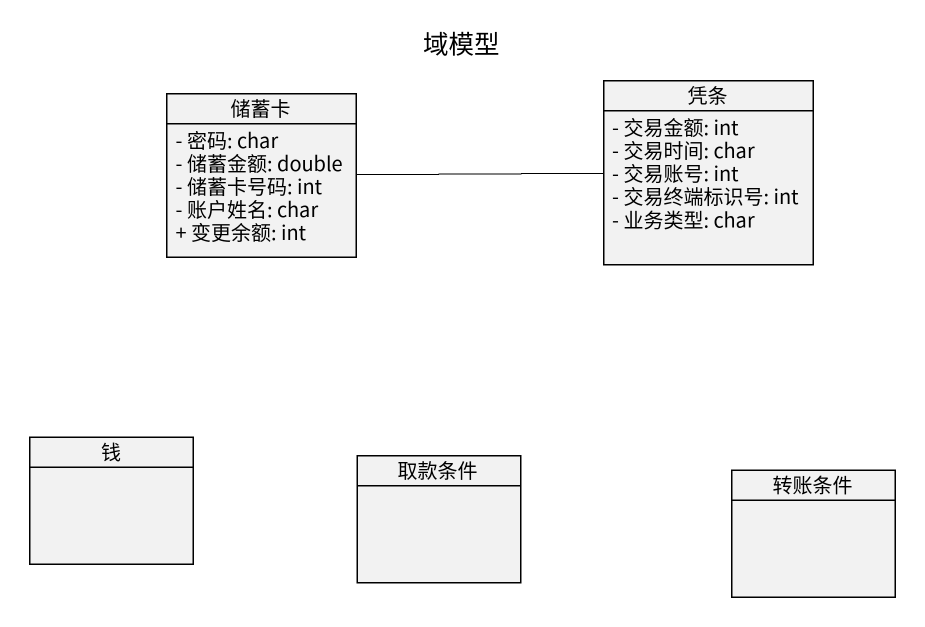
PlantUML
@startuml
title 域模型
hide circle
hide empty members
skinparam classAttributeIconSize 0
class 储蓄卡 {
  - 密码: char
  - 储蓄金额: double
  - 储蓄卡号码: int
  - 账户姓名: char
  + 变更余额: int
}
class 凭条 {
  - 交易金额: int
  - 交易时间: char
  - 交易账号: int
  - 交易终端标识号: int
  - 业务类型: char
}
class 钱
class 取款条件
class 转账条件
储蓄卡 -right- 凭条
@enduml
